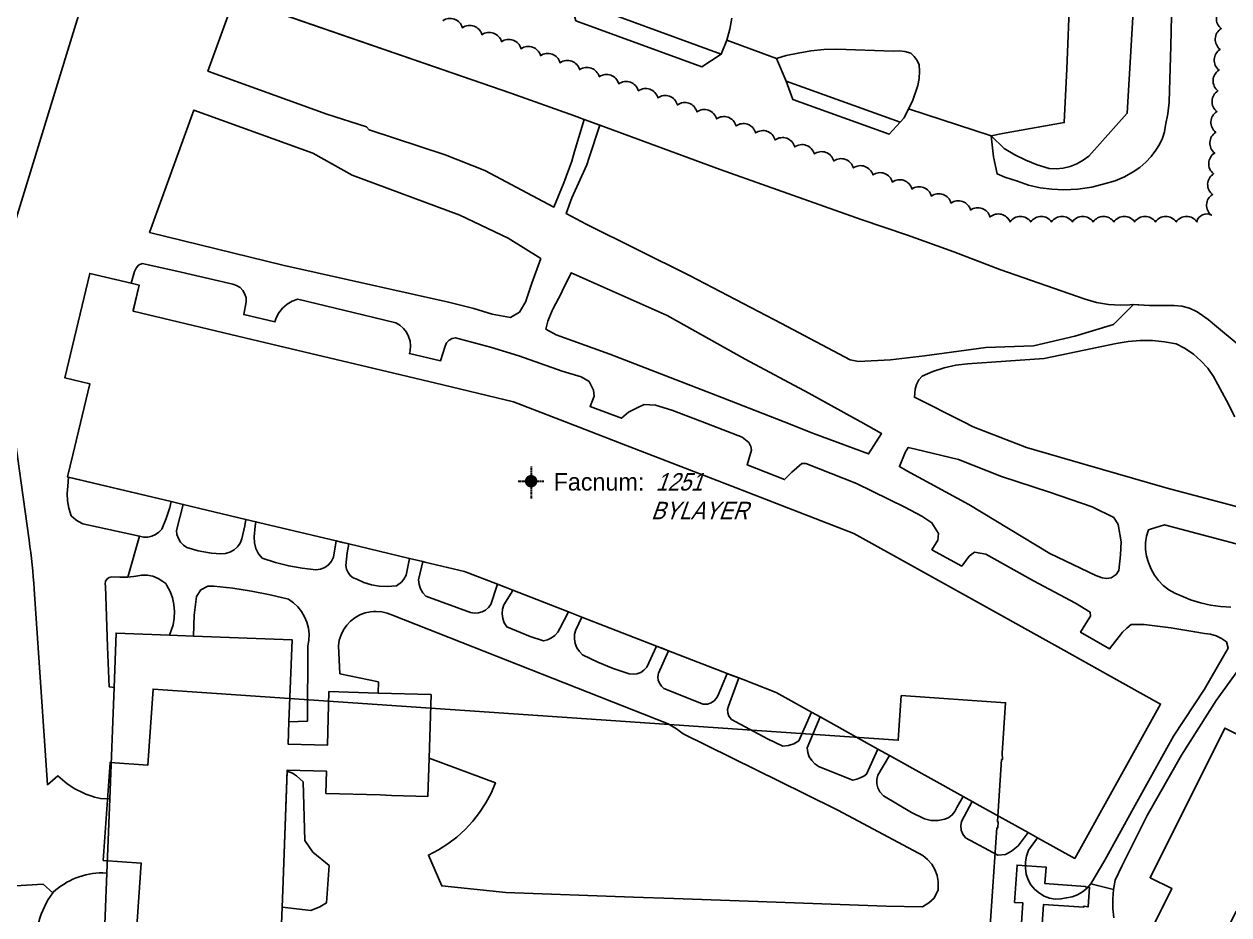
# Model space of a CAD drawing. Header units: inches. Extents: x 1273557 to 1282364, y 239587 to 246310.
# Drawn here: x 1274831.1 to 1275121.2, y 242173.4 to 242388 of the extents above; entities that cross this region are included whole.
import ezdxf
from ezdxf.enums import TextEntityAlignment as Align

# ---------------------------------------------------------------- set-up
doc = ezdxf.new("R2010")
doc.units = ezdxf.units.IN
doc.header["$MEASUREMENT"] = 0
doc.linetypes.add('DASHED2', pattern=[0.375, 0.25, -0.125])
doc.layers.add('BLDG-DATA', color=159, linetype='DASHED2', lineweight=30)
for name, color, linetype in [('BLDG-UW', 231, 'Continuous'), ('GRASS', 3, 'Continuous'), ('PATH', 253, 'Continuous'), ('PATH-ISLAND', 252, 'Continuous'), ('PRKG-UW', 6, 'Continuous'), ('PRKG-UW-UG', 30, 'Continuous'), ('REV-2013', 1, 'Continuous'), ('STREET-UW', 50, 'Continuous')]:
    doc.layers.add(name, color=color, linetype=linetype)
doc.styles.add('SS_LITE', font='FRABK.TTF', dxfattribs={"height": 16})

# ---------------------------------------------------------------- blocks, each defined once
blk = doc.blocks.new('*U1')
for p, q in [((0, 3.55), (0, -4.2)), ((-3.08, 0), (3.08, 0))]:
    blk.add_line(p, q)
at = {"const_width": 1.5}
blk.add_lwpolyline([(-0.75, 0, 1), (0.75, 0, 1)], format="xyb", close=True, dxfattribs=at)
at = {"layer": 'BLDG-DATA', "color": 1, "style": 'SS_LITE'}
blk.add_text('Facnum:', height=4.2, dxfattribs=at).set_placement((27.26, -2.25), align=Align.RIGHT)
at = {"layer": 'BLDG-DATA', "color": 7, "style": 'SS_LITE', "oblique": 20, "width": 0.9, "flags": 8}
for tag, p in [('FACNUM', (29.98, -2.25)), ('OBJECT', (28.84, -9.16))]:
    blk.add_attdef(tag, p, '', height=4.2, dxfattribs=at)

msp = doc.modelspace()

# ---------------------------------------------------------------- linework, layer by layer
at = {"layer": 'BLDG-UW'}
msp.add_lwpolyline([(1275013.74, 242271.92), (1275002.57, 242276.24), (1274975.95, 242286.55), (1274964.75, 242290.89), (1274948.97, 242297), (1274931.94, 242301.06), (1274920.14, 242303.87), (1274892.36, 242310.49), (1274880.92, 242313.21), (1274857.35, 242318.83), (1274857.4, 242319.04), (1274858.84, 242325.06), (1274856.87, 242325.53), (1274846.91, 242327.9), (1274840.92, 242302.77), (1274846.93, 242301.33), (1274842.85, 242284.21), (1274841.58, 242278.89), (1274841.71, 242278.86), (1274866.52, 242272.95), (1274869.42, 242272.26), (1274884.52, 242268.66), (1274886.94, 242268.08), (1274887.55, 242267.94), (1274906.23, 242263.49), (1274909.32, 242262.75), (1274923.9, 242259.28), (1274927.16, 242258.5), (1274927.64, 242258.39), (1274937.16, 242256.12), (1274945.09, 242253.04), (1274948.79, 242251.6), (1274962.2, 242246.4), (1274965.44, 242245.14), (1274983.37, 242238.17), (1274986.25, 242237.05), (1275000.41, 242231.56), (1275003.2, 242230.47), (1275004.24, 242230.07), (1275012.22, 242226.97), (1275020.72, 242222.24), (1275022.81, 242221.08), (1275036.71, 242213.35), (1275039.48, 242211.81), (1275057.24, 242201.94), (1275059.41, 242200.73), (1275061.25, 242199.71), (1275072.89, 242193.23), (1275075.15, 242191.97), (1275084.08, 242187.01), (1275104.76, 242224.2), (1275091.53, 242231.56), (1275081.46, 242237.16), (1275055.62, 242251.52), (1275045.49, 242257.16), (1275030.9, 242265.27)], close=True, dxfattribs=at)
for points in [[(1274892.86, 242165.34), (1274893.24, 242175.24), (1274893.39, 242179.35), (1274894.5, 242208.31), (1274903.97, 242208.02), (1274903.81, 242202.69), (1274916.89, 242202.3), (1274919.57, 242202.21), (1274928.37, 242201.95), (1274928.65, 242211.13), (1274929.11, 242226.46), (1274916.34, 242226.84), (1274904.52, 242227.2), (1274904.16, 242214.27), (1274894.68, 242214.56), (1274894.9, 242219.94), (1274895.69, 242239.65), (1274871.91, 242240.56), (1274866.15, 242240.78), (1274853.27, 242241.27), (1274852.77, 242228.16), (1274851.74, 242201.39), (1274851.05, 242183.43), (1274850.11, 242158.83)], [(1275126.58, 242215.24), (1275120.25, 242218.41), (1275102.22, 242182.38), (1275107.49, 242179.74), (1275102.47, 242169.72), (1275117.07, 242162.42), (1275117.91, 242164.1), (1275118.73, 242165.73), (1275119.04, 242166.36), (1275123, 242174.28)]]:
    msp.add_lwpolyline(points, dxfattribs=at)
at = {"layer": 'GRASS'}
for points in [[(1275082.93, 242395.36), (1275082.16, 242377.2), (1275081.57, 242364.22), (1275066.72, 242361.62), (1275064, 242361.05), (1275067.12, 242358.02), (1275069.65, 242356.47), (1275072.3, 242355.14), (1275075.06, 242354.04), (1275077.91, 242353.19), (1275079.62, 242353.12), (1275081.33, 242353.29), (1275083, 242353.69), (1275084.6, 242354.31), (1275086.09, 242355.15), (1275087.45, 242356.18), (1275096.72, 242366.46), (1275099.44, 242412.73)], [(1274962.52, 242394.14), (1274998.95, 242380.68), (1275000.3, 242384.05), (1275001.03, 242386.7), (1275001.55, 242389.41)], [(1275122.64, 242293.34), (1275120.64, 242297.29), (1275117.53, 242303.1), (1275116.11, 242305.05), (1275114.48, 242306.83), (1275112.66, 242308.42), (1275110.68, 242309.8), (1275108.55, 242310.94), (1275105.68, 242311.46), (1275102.78, 242311.73), (1275099.87, 242311.75), (1275096.96, 242311.5), (1275094.09, 242311.01), (1275076.71, 242307.4), (1275058.31, 242306.14), (1275055.46, 242305.82), (1275052.67, 242305.2), (1275049.95, 242304.3), (1275047.35, 242303.13), (1275046.52, 242302.26), (1275045.96, 242301.19), (1275045.71, 242300.01), (1275045.5, 242298.1), (1275057.32, 242292.15), (1275059.64, 242290.98), (1275072.5, 242285.96), (1275086.06, 242282.08), (1275106.38, 242276.15), (1275123.57, 242271.62)], [(1275124.13, 242262.44), (1275105.74, 242267.38), (1275102.59, 242266.42), (1275101.83, 242266.19), (1275101.35, 242264.64), (1275101.11, 242263.03), (1275101.13, 242261.41), (1275101.38, 242259.81), (1275101.88, 242258.26), (1275102.47, 242256.71), (1275103.26, 242255.26), (1275104.24, 242253.92), (1275105.41, 242252.74), (1275106.72, 242251.73), (1275108.16, 242250.9), (1275109.7, 242250.29), (1275111.98, 242249.33), (1275114.34, 242248.57), (1275116.76, 242248.02), (1275119.22, 242247.68), (1275121.69, 242247.56)], [(1275124.22, 242233.49), (1275118.18, 242225.09), (1275109.83, 242211.88), (1275101.51, 242197.37), (1275095.48, 242185.29), (1275093.84, 242181.78), (1275093.43, 242179.55), (1275093.25, 242177.27), (1275093.28, 242174.97), (1275093.53, 242172.69)], [(1275102.47, 242169.72), (1275107.49, 242179.74), (1275102.22, 242182.38), (1275120.25, 242218.41), (1275126.58, 242215.24)]]:
    msp.add_lwpolyline(points, dxfattribs=at)
for points in [[(1274881.76, 242394.35), (1274875.36, 242376.63), (1274904.05, 242366.27), (1274913.57, 242363.17), (1274914.19, 242362.46), (1274932.47, 242356.49), (1274942.06, 242352.66), (1274958.7, 242343.88), (1274961.06, 242349.74), (1274962.98, 242354.93), (1274963.66, 242357.25), (1274965.95, 242365.01), (1274963.65, 242365.86), (1274948.3, 242371.35)], [(1275046.71, 242376.58), (1275046.65, 242378.16), (1275046.16, 242379.21), (1275045.47, 242380.14), (1275044.61, 242380.91), (1275043.22, 242381.32), (1275041.79, 242381.51), (1275040.34, 242381.45), (1275026.83, 242381.9), (1275023.7, 242381.83), (1275020.58, 242381.52), (1275017.5, 242380.98), (1275014.62, 242380.38), (1275012.25, 242379.68), (1275014.61, 242374.2), (1275042.05, 242364.31), (1275043.06, 242365.4), (1275045.11, 242369.64), (1275046.32, 242373.14), (1275046.6, 242374.85)], [(1274953.35, 242325.56), (1274951.93, 242321.19), (1274951.92, 242321.17), (1274950.37, 242318.58), (1274948.24, 242317.28), (1274943.85, 242318.13), (1274939.38, 242319.42), (1274933.28, 242320.98), (1274893.39, 242329.91), (1274861.32, 242337.76), (1274871.96, 242367.23), (1274900.66, 242356.86), (1274910.09, 242351.6), (1274936.06, 242341.94), (1274947.69, 242336.38), (1274955.51, 242331.49)], [(1275098.24, 242320.41), (1275097.43, 242319.6), (1275093.46, 242315.61), (1275084.12, 242312.82), (1275074.19, 242310.49), (1275062.66, 242310.07), (1275047.95, 242308.07), (1275039.77, 242307.13), (1275032.05, 242306.7), (1275030.04, 242307.11), (1275013.47, 242315.86), (1274991.35, 242327.42), (1274966.47, 242339.78), (1274961.66, 242342.32), (1274963.04, 242346.12), (1274966.62, 242354.04), (1274967.2, 242355.82), (1274969.75, 242363.61), (1274998.68, 242352.93), (1275032.65, 242340.93), (1275043.86, 242337.12), (1275055.01, 242333.1), (1275066.07, 242328.87), (1275086.59, 242321.68), (1275089.36, 242320.91), (1275092.21, 242320.43), (1275095.08, 242320.26), (1275097.37, 242320.37)], [(1275091.36, 242186.62), (1275098.25, 242199.09), (1275107.87, 242216.5), (1275115.34, 242227.77), (1275119.9, 242235.7), (1275121.03, 242237.67), (1275120.61, 242239.17), (1275119.42, 242239.97), (1275119.41, 242239.97), (1275118.13, 242240.59), (1275116.75, 242241), (1275115.33, 242241.2), (1275112.99, 242241.57), (1275107.25, 242242.59), (1275100.83, 242243.33), (1275097.68, 242243.33), (1275096.61, 242242.47), (1275095.63, 242241.5), (1275094.78, 242240.47), (1275092.48, 242237.5), (1275085.51, 242241.49), (1275086.76, 242243.57), (1275087.92, 242245.34), (1275087.8, 242246.31), (1275084.25, 242248.48), (1275074.19, 242253.87), (1275062.66, 242260.26), (1275059.97, 242260.76), (1275058.68, 242259.82), (1275056.9, 242257.41), (1275049.69, 242261.37), (1275051.13, 242263.65), (1275051.32, 242265.29), (1275049.65, 242267.8), (1275047.29, 242269.42), (1275043.15, 242271.61), (1275031.52, 242277.32), (1275019.36, 242282.15), (1275018.38, 242282.1), (1275015.94, 242280.06), (1275014.24, 242278.26), (1275005.22, 242281.81), (1275006.26, 242285.36), (1275006.13, 242286.26), (1275005.62, 242287.17), (1275004, 242288.48), (1274999.48, 242290.22), (1274994.46, 242292.15), (1274987.08, 242294.98), (1274983.14, 242296.19), (1274980.45, 242296.32), (1274978.87, 242295.61), (1274976.67, 242294.46), (1274974.93, 242293.01), (1274967.41, 242295.87), (1274968.38, 242298.38), (1274968.26, 242299.81), (1274967.18, 242301.85), (1274965.26, 242303.02), (1274960.65, 242304.39), (1274950.25, 242308.06), (1274943.41, 242310.15), (1274935, 242312.43), (1274934.18, 242312.23), (1274933.44, 242311.8), (1274932.86, 242311.18), (1274932.47, 242310.42), (1274931.42, 242306.87), (1274923.91, 242308.6), (1274924.06, 242309.29), (1274924.16, 242310.44), (1274924.04, 242311.6), (1274923.71, 242312.71), (1274923.18, 242313.74), (1274922.46, 242314.65), (1274921.59, 242315.42), (1274920.59, 242316), (1274912.69, 242317.96), (1274897.01, 242321.7), (1274895.67, 242321.22), (1274894.44, 242320.49), (1274893.36, 242319.56), (1274892.48, 242318.44), (1274891.81, 242317.18), (1274891.5, 242316.21), (1274884, 242318.01), (1274884.59, 242321.03), (1274884.55, 242322), (1274884.27, 242322.94), (1274883.79, 242323.79), (1274883.11, 242324.5), (1274882.29, 242325.03), (1274881.37, 242325.35), (1274867.92, 242328.43), (1274859.53, 242330.27), (1274858.7, 242329.87), (1274858.07, 242329.19), (1274857.72, 242328.34), (1274856.87, 242325.53), (1274858.84, 242325.06), (1274857.35, 242318.83), (1274880.92, 242313.21), (1274892.36, 242310.49), (1274920.14, 242303.87), (1274931.94, 242301.06), (1274948.97, 242297), (1274964.75, 242290.89), (1274975.95, 242286.55), (1275002.57, 242276.24), (1275013.74, 242271.92), (1275030.9, 242265.27), (1275045.49, 242257.16), (1275055.62, 242251.52), (1275081.46, 242237.16), (1275091.53, 242231.56), (1275104.76, 242224.2), (1275084.08, 242187.01), (1275075.15, 242191.97), (1275072.95, 242189.01), (1275072.49, 242187.54), (1275072.26, 242186.16), (1275072.24, 242184.69), (1275072.41, 242183.26), (1275072.86, 242181.89), (1275073.55, 242180.64), (1275074.48, 242179.54), (1275075.6, 242178.64), (1275076.77, 242177.94), (1275078.05, 242177.46), (1275079.39, 242177.24), (1275080.76, 242177.27), (1275082.09, 242177.55), (1275083.45, 242177.8), (1275084.76, 242178.27), (1275085.97, 242178.95), (1275087.05, 242179.83), (1275087.97, 242180.87)], [(1274985.92, 242317.74), (1274962.88, 242328.05), (1274960.68, 242323.61), (1274960.49, 242323.24), (1274958.42, 242319.32), (1274958.26, 242318.94), (1274957.23, 242316.43), (1274956.74, 242314.49), (1274959.23, 242313.15), (1274972.18, 242308.47), (1274999.11, 242298), (1275014.09, 242292.15), (1275021.22, 242289.36), (1275034.44, 242284.43), (1275037.54, 242289.38), (1275032.59, 242292.15), (1275031.55, 242292.73), (1275020.09, 242299.04), (1275004.7, 242307.23)], [(1275056.14, 242283.07), (1275045.77, 242285.57), (1275043.99, 242286), (1275043.3, 242284.8), (1275041.89, 242281.39), (1275043.7, 242280.4), (1275058.57, 242272.29), (1275078.1, 242260.47), (1275089.21, 242255.16), (1275090.69, 242254.63), (1275091.77, 242254.44), (1275092.85, 242254.58), (1275094.04, 242255.39), (1275094.72, 242256.37), (1275095.14, 242260.1), (1275095.29, 242263.26), (1275094.55, 242267.43), (1275093.5, 242269.12), (1275088.32, 242271.72), (1275078.01, 242275.19), (1275066.45, 242279.02)], [(1274866.17, 242271.51), (1274866.52, 242272.95), (1274841.83, 242278.83), (1274841.61, 242276.68), (1274841.5, 242274.91), (1274841.6, 242273.13), (1274841.92, 242271.38), (1274842.49, 242269.54), (1274843.6, 242268.6), (1274844.25, 242268.15), (1274845.26, 242267.62), (1274858.93, 242264.61), (1274859.9, 242264.4), (1274860.89, 242264.4), (1274861.86, 242264.6), (1274862.77, 242264.99), (1274863.58, 242265.56), (1274864.25, 242266.29), (1274865.31, 242268.86)], [(1274884.26, 242267.09), (1274884.52, 242268.66), (1274869.42, 242272.26), (1274867.82, 242266), (1274867.93, 242264.99), (1274868.26, 242264.04), (1274868.78, 242263.17), (1274869.49, 242262.44), (1274870.34, 242261.89), (1274873, 242261.08), (1274875.74, 242260.59), (1274876.26, 242260.56), (1274878.52, 242260.41), (1274879.63, 242260.46), (1274880.69, 242260.77), (1274881.66, 242261.31), (1274882.49, 242262.05), (1274883.12, 242262.96), (1274883.53, 242263.99)], [(1274906.23, 242263.49), (1274887.55, 242267.94), (1274886.94, 242268.08), (1274886.74, 242267.01), (1274886.52, 242264.49), (1274886.57, 242263.06), (1274886.93, 242261.68), (1274887.58, 242260.41), (1274888.48, 242259.3), (1274891.63, 242258.28), (1274894.85, 242257.48), (1274898.11, 242256.89), (1274901.4, 242256.52), (1274902.5, 242256.65), (1274903.53, 242257.06), (1274904.42, 242257.71), (1274905.12, 242258.57), (1274905.58, 242259.58)], [(1274923.9, 242259.28), (1274909.32, 242262.75), (1274908.87, 242260.59), (1274908.6, 242257.57), (1274908.74, 242256.69), (1274909.11, 242255.86), (1274909.66, 242255.16), (1274910.37, 242254.62), (1274911.2, 242254.27), (1274912.93, 242253.49), (1274914.74, 242252.94), (1274916.61, 242252.6), (1274918.51, 242252.51), (1274920.79, 242252.67), (1274921.98, 242253.57), (1274922.58, 242254.27), (1274923.09, 242255.25)], [(1274945.09, 242253.04), (1274937.16, 242256.12), (1274927.64, 242258.39), (1274927.16, 242258.5), (1274926.12, 242254.11), (1274926.22, 242253.01), (1274926.55, 242251.95), (1274927.1, 242250.98), (1274927.83, 242250.15), (1274938.62, 242246.25), (1274939.55, 242246.09), (1274940.5, 242246.13), (1274941.42, 242246.39), (1274942.25, 242246.83), (1274942.97, 242247.45), (1274943.54, 242248.21)], [(1274866.27, 242251.29), (1274865.5, 242252.73), (1274865.25, 242253.21), (1274864.52, 242253.69), (1274863.38, 242254.45), (1274862.12, 242254.97), (1274860.78, 242255.24), (1274859.41, 242255.26), (1274858.07, 242255.01), (1274856.12, 242254.79), (1274854.16, 242254.73), (1274852.23, 242254.83), (1274851.61, 242254.69), (1274851.08, 242254.33), (1274850.73, 242253.8), (1274850.6, 242253.18), (1274850.71, 242252.55), (1274851.24, 242237.94), (1274851.6, 242228.36), (1274852.77, 242228.16), (1274853.27, 242241.27), (1274866.15, 242240.78), (1274866.99, 242243.28), (1274867.28, 242244.89), (1274867.36, 242246.52), (1274867.21, 242248.16), (1274866.85, 242249.75)], [(1274898.67, 242245.24), (1274897.93, 242246.49), (1274897.02, 242247.62), (1274895.96, 242248.61), (1274894.76, 242249.43), (1274890.33, 242250.53), (1274885.87, 242251.42), (1274881.36, 242252.12), (1274876.83, 242252.62), (1274875.39, 242252.62), (1274873.67, 242251.7), (1274872.64, 242250.1), (1274872.08, 242245.58), (1274871.91, 242240.56), (1274895.69, 242239.65), (1274894.9, 242219.94), (1274899.35, 242220.06), (1274899.4, 242238.16), (1274899.67, 242239.59), (1274899.73, 242241.04), (1274899.58, 242242.48), (1274899.23, 242243.89)], [(1274962.2, 242246.4), (1274948.79, 242251.6), (1274948.41, 242250.91), (1274946.66, 242248.09), (1274946.31, 242247.02), (1274946.21, 242245.9), (1274946.35, 242244.79), (1274946.72, 242243.74), (1274947.32, 242242.79), (1274952.98, 242240.48), (1274956.16, 242239.46), (1274957.17, 242239.69), (1274958.11, 242240.12), (1274958.94, 242240.73), (1274959.62, 242241.5), (1274960.14, 242242.39)], [(1275049.8, 242177.05), (1275050.22, 242177.43), (1275050.46, 242177.92), (1275050.46, 242177.92), (1275050.94, 242178.9), (1275051.21, 242179.45), (1275051.21, 242179.96), (1275051.21, 242181.46), (1275050.94, 242182.94), (1275050.42, 242184.35), (1275049.66, 242185.64), (1275048.68, 242186.78), (1275048.09, 242187.26), (1275047.51, 242187.73), (1275027.25, 242198.56), (1275018.95, 242202.65), (1274989.79, 242217.02), (1274988.23, 242218.19), (1274986.23, 242219.4), (1274919.8, 242245.58), (1274918.55, 242246.09), (1274917.24, 242246.4), (1274915.89, 242246.51), (1274915.22, 242246.46), (1274914.54, 242246.42), (1274913.23, 242246.14), (1274911.96, 242245.66), (1274910.79, 242244.99), (1274909.72, 242244.16), (1274908.8, 242243.18), (1274908.03, 242242.08), (1274907.43, 242240.87), (1274907.02, 242239.58), (1274906.8, 242238.25), (1274907.15, 242231.51), (1274916.44, 242229.53), (1274916.34, 242226.84), (1274929.11, 242226.46), (1274928.65, 242211.13), (1274944.62, 242205.24), (1274943.55, 242202.76), (1274942.27, 242200.38), (1274940.79, 242198.11), (1274939.13, 242195.98), (1274937.29, 242194), (1274935.3, 242192.17), (1274933.15, 242190.53), (1274930.87, 242189.07), (1274928.48, 242187.81), (1274931.67, 242180.41), (1274947.1, 242178.85), (1274977.84, 242177.67), (1274987.58, 242177.33), (1275005.51, 242176.69), (1275038.7, 242175.51), (1275047.4, 242175.38), (1275048.99, 242176.32), (1275049.8, 242177.05)], [(1274965.44, 242245.14), (1274963.93, 242242.06), (1274963.67, 242240.99), (1274963.63, 242239.88), (1274963.82, 242238.8), (1274964.23, 242237.77), (1274964.83, 242236.84), (1274965.61, 242236.06), (1274969.23, 242234.27), (1274972.97, 242232.74), (1274976.8, 242231.48), (1274977.75, 242231.37), (1274978.69, 242231.49), (1274979.59, 242231.82), (1274980.38, 242232.35), (1274981.03, 242233.04), (1274983.37, 242238.17)], [(1275000.41, 242231.56), (1274986.25, 242237.05), (1274983.89, 242231.6), (1274983.74, 242230.79), (1274983.81, 242229.97), (1274984.09, 242229.19), (1274984.56, 242228.51), (1274985.19, 242227.98), (1274994.65, 242224.15), (1274995.64, 242224.18), (1274996.58, 242224.49), (1274997.39, 242225.05), (1274998.01, 242225.83), (1274998.39, 242226.74)], [(1275012.22, 242226.97), (1275004.24, 242230.07), (1275003.2, 242230.47), (1275000.75, 242223.66), (1275000.52, 242222.88), (1275000.55, 242222.07), (1275000.81, 242221.3), (1275001.43, 242220.48), (1275010.12, 242215.82), (1275013.8, 242214.04), (1275015.18, 242214.21), (1275016.49, 242214.65), (1275017.69, 242215.34), (1275020.72, 242222.24)], [(1275036.71, 242213.35), (1275022.81, 242221.08), (1275019.64, 242213.65), (1275019.8, 242212.56), (1275020.18, 242211.52), (1275020.76, 242210.58), (1275021.52, 242209.79), (1275021.98, 242209.47), (1275022.43, 242209.16), (1275030.69, 242205.85), (1275031.59, 242206.09), (1275032.46, 242206.42), (1275033.29, 242206.84), (1275033.97, 242207.27)], [(1275057.24, 242201.94), (1275039.48, 242211.81), (1275036.66, 242207.04), (1275036.44, 242206.03), (1275036.46, 242205), (1275036.72, 242204), (1275037.19, 242203.09), (1275038.06, 242202.06), (1275044.81, 242198.08), (1275047.95, 242196.54), (1275049.55, 242196.18), (1275051.19, 242196.14), (1275052.8, 242196.44), (1275053.76, 242196.87), (1275054.59, 242197.51), (1275055.24, 242198.32), (1275055.69, 242199.27)], [(1274900.67, 242188.5), (1274898.75, 242191.34), (1274898.28, 242205.49), (1274896.74, 242206.92), (1274895.74, 242207.54), (1274894.49, 242208.02), (1274893.39, 242179.35), (1274893.24, 242175.24), (1274900.16, 242174.44), (1274902.32, 242175.32), (1274903.91, 242176.29), (1274904.56, 242185.3)], [(1275072.89, 242193.23), (1275061.25, 242199.71), (1275059.41, 242200.73), (1275056.81, 242195.94), (1275056.64, 242194.89), (1275056.76, 242193.84), (1275057.15, 242192.85), (1275057.79, 242192.01), (1275065.56, 242187.84), (1275067.43, 242187.99), (1275068.85, 242188.8), (1275070.45, 242190.02)]]:
    msp.add_lwpolyline(points, close=True, dxfattribs=at)
msp.add_lwpolyline([(1274834.05, 242163.91, 0.015766), (1274834.24, 242162.58, 0.394859), (1274839.1, 242158.5), (1274839.22, 242158.91), (1274850.11, 242158.83), (1274851.05, 242183.43), (1274850.04, 242183.56, 0.185565), (1274838.11, 242178.87, 0.001408), (1274838.03, 242178.77, 0.18739)], format="xyb", close=True, dxfattribs=at)
at = {"layer": 'PATH'}
for points in [[(1275099.44, 242412.73), (1275096.72, 242366.46), (1275087.45, 242356.18), (1275086.09, 242355.15), (1275084.6, 242354.31), (1275083, 242353.69), (1275081.33, 242353.29), (1275079.62, 242353.12), (1275077.91, 242353.19), (1275075.06, 242354.04), (1275072.3, 242355.14), (1275069.65, 242356.47), (1275067.12, 242358.02), (1275064, 242361.05), (1275064.53, 242355.95), (1275065.39, 242351.86), (1275067.23, 242351.06), (1275070.3, 242350.09), (1275073, 242349.19), (1275075.77, 242348.54), (1275078.59, 242348.16), (1275081.44, 242348.04), (1275084.85, 242348.2), (1275088.22, 242348.71), (1275091.53, 242349.55), (1275093.85, 242350.24), (1275096.08, 242351.17), (1275098.2, 242352.33), (1275099.76, 242353.43), (1275101.2, 242354.69), (1275102.5, 242356.09), (1275103.64, 242357.62), (1275104.51, 242358.98), (1275105.19, 242360.45), (1275105.67, 242361.98), (1275105.95, 242363.57), (1275106.49, 242366.34), (1275106.8, 242369.14), (1275106.89, 242371.96), (1275107.27, 242382.61), (1275107.59, 242397.32)], [(1275122.98, 242311.17), (1275118.24, 242315.09), (1275116.21, 242316.84), (1275114.02, 242318.37), (1275113.42, 242318.73), (1275111.71, 242319.5), (1275109.9, 242320), (1275108.04, 242320.21), (1275106.19, 242320.14), (1275102.06, 242320.17), (1275098.21, 242320.39), (1275097.43, 242319.6), (1275093.46, 242315.61), (1275084.12, 242312.82), (1275074.19, 242310.49), (1275062.66, 242310.07), (1275047.95, 242308.07), (1275039.77, 242307.13), (1275032.05, 242306.7), (1275030.04, 242307.11), (1275013.47, 242315.86), (1274991.35, 242327.42), (1274966.47, 242339.78), (1274961.66, 242342.32), (1274963.04, 242346.12), (1274966.62, 242354.04), (1274967.2, 242355.82), (1274969.75, 242363.61), (1274965.95, 242365.01), (1274963.66, 242357.25), (1274962.98, 242354.93), (1274961.06, 242349.74), (1274958.7, 242343.88), (1274942.06, 242352.66), (1274932.47, 242356.49), (1274914.19, 242362.46), (1274913.57, 242363.17), (1274904.05, 242366.27), (1274875.36, 242376.63), (1274881.76, 242394.35)], [(1275093.53, 242172.69), (1275093.28, 242174.97), (1275093.25, 242177.27), (1275093.43, 242179.55), (1275087.97, 242180.87), (1275087.05, 242179.83), (1275085.97, 242178.95), (1275084.76, 242178.27), (1275083.45, 242177.8), (1275082.09, 242177.55), (1275080.76, 242177.27), (1275079.39, 242177.24), (1275078.05, 242177.46), (1275076.77, 242177.94), (1275075.6, 242178.64), (1275074.48, 242179.54), (1275073.55, 242180.64), (1275072.86, 242181.89), (1275072.41, 242183.26), (1275072.24, 242184.69), (1275072.26, 242186.16), (1275072.49, 242187.54), (1275072.95, 242189.01), (1275075.15, 242191.97), (1275072.89, 242193.23), (1275070.45, 242190.02), (1275068.85, 242188.8), (1275067.43, 242187.99), (1275065.56, 242187.84), (1275057.79, 242192.01), (1275057.15, 242192.85), (1275056.76, 242193.84), (1275056.64, 242194.89), (1275056.81, 242195.94), (1275059.41, 242200.73), (1275057.24, 242201.94), (1275055.69, 242199.27), (1275055.24, 242198.32), (1275054.59, 242197.51), (1275053.76, 242196.87), (1275052.8, 242196.44), (1275051.19, 242196.14), (1275049.55, 242196.18), (1275047.95, 242196.54), (1275044.81, 242198.08), (1275038.06, 242202.06), (1275037.19, 242203.09), (1275036.72, 242204), (1275036.46, 242205), (1275036.44, 242206.03), (1275036.66, 242207.04), (1275039.48, 242211.81), (1275039.48, 242211.81), (1275036.71, 242213.35), (1275033.97, 242207.27), (1275033.29, 242206.84), (1275032.46, 242206.42), (1275031.59, 242206.09), (1275030.69, 242205.85), (1275022.43, 242209.16), (1275021.98, 242209.47), (1275021.52, 242209.79), (1275020.76, 242210.58), (1275020.18, 242211.52), (1275019.8, 242212.56), (1275019.64, 242213.65), (1275022.81, 242221.08), (1275020.72, 242222.24), (1275017.69, 242215.34), (1275016.49, 242214.65), (1275015.18, 242214.21), (1275013.8, 242214.04), (1275010.12, 242215.82), (1275001.43, 242220.48), (1275000.81, 242221.3), (1275000.55, 242222.07), (1275000.52, 242222.88), (1275000.75, 242223.66), (1275003.2, 242230.47), (1275001.77, 242231.03), (1275000.41, 242231.56), (1274998.39, 242226.74), (1274998.01, 242225.83), (1274997.39, 242225.05), (1274996.58, 242224.49), (1274995.64, 242224.18), (1274994.65, 242224.15), (1274985.19, 242227.98), (1274984.56, 242228.51), (1274984.09, 242229.19), (1274983.81, 242229.97), (1274983.74, 242230.79), (1274983.89, 242231.6), (1274986.25, 242237.05), (1274984.73, 242237.65), (1274983.37, 242238.17), (1274981.03, 242233.04), (1274980.38, 242232.35), (1274979.59, 242231.82), (1274978.69, 242231.49), (1274977.75, 242231.37), (1274976.8, 242231.48), (1274972.97, 242232.74), (1274969.23, 242234.27), (1274965.61, 242236.06), (1274964.83, 242236.84), (1274964.23, 242237.77), (1274963.82, 242238.8), (1274963.63, 242239.88), (1274963.67, 242240.99), (1274963.93, 242242.06), (1274965.44, 242245.14), (1274962.2, 242246.4), (1274960.14, 242242.39), (1274959.62, 242241.5), (1274958.94, 242240.73), (1274958.11, 242240.12), (1274957.17, 242239.69), (1274956.16, 242239.46), (1274952.98, 242240.48), (1274947.32, 242242.79), (1274946.72, 242243.74), (1274946.35, 242244.79), (1274946.21, 242245.9), (1274946.31, 242247.02), (1274946.66, 242248.09), (1274948.41, 242250.91), (1274948.79, 242251.6), (1274948.79, 242251.6), (1274945.09, 242253.04), (1274943.54, 242248.21), (1274942.97, 242247.45), (1274942.25, 242246.83), (1274941.42, 242246.39), (1274940.5, 242246.13), (1274939.55, 242246.09), (1274938.62, 242246.25), (1274927.83, 242250.15), (1274927.1, 242250.98), (1274926.55, 242251.95), (1274926.22, 242253.01), (1274926.12, 242254.11), (1274927.16, 242258.5), (1274927.16, 242258.5), (1274923.9, 242259.28), (1274923.09, 242255.25), (1274922.58, 242254.27), (1274921.98, 242253.57), (1274920.79, 242252.67), (1274918.51, 242252.51), (1274916.61, 242252.6), (1274914.74, 242252.94), (1274912.93, 242253.49), (1274911.2, 242254.27), (1274910.37, 242254.62), (1274909.66, 242255.16), (1274909.11, 242255.86), (1274908.74, 242256.69), (1274908.6, 242257.57), (1274908.87, 242260.59), (1274909.32, 242262.75), (1274907.77, 242263.12), (1274906.23, 242263.49), (1274905.58, 242259.58), (1274905.12, 242258.57), (1274904.42, 242257.71), (1274903.53, 242257.06), (1274902.5, 242256.65), (1274901.4, 242256.52), (1274898.11, 242256.89), (1274894.85, 242257.48), (1274891.63, 242258.28), (1274888.48, 242259.3), (1274887.58, 242260.41), (1274886.93, 242261.68), (1274886.57, 242263.06), (1274886.52, 242264.49), (1274886.74, 242267.01), (1274886.94, 242268.08), (1274886.94, 242268.08), (1274884.52, 242268.66), (1274884.26, 242267.09), (1274883.53, 242263.99), (1274883.12, 242262.96), (1274882.49, 242262.05), (1274881.66, 242261.31), (1274880.69, 242260.77), (1274879.63, 242260.46), (1274878.52, 242260.41), (1274876.26, 242260.56), (1274875.74, 242260.59), (1274873, 242261.08), (1274870.34, 242261.89), (1274869.49, 242262.44), (1274868.78, 242263.17), (1274868.26, 242264.04), (1274867.93, 242264.99), (1274867.82, 242266), (1274869.42, 242272.26), (1274866.52, 242272.95), (1274866.17, 242271.51), (1274865.31, 242268.86), (1274864.25, 242266.29), (1274863.58, 242265.56), (1274862.77, 242264.99), (1274861.86, 242264.6), (1274860.89, 242264.4), (1274859.9, 242264.4), (1274858.93, 242264.61), (1274856.12, 242254.79), (1274858.07, 242255.01), (1274858.07, 242255.01), (1274859.41, 242255.26), (1274860.78, 242255.24), (1274862.12, 242254.97), (1274863.38, 242254.45), (1274864.52, 242253.69), (1274865.25, 242253.21), (1274865.5, 242252.73), (1274865.5, 242252.73), (1274866.27, 242251.29), (1274866.85, 242249.75), (1274867.21, 242248.16), (1274867.36, 242246.52), (1274867.28, 242244.89), (1274866.99, 242243.28), (1274866.15, 242240.78), (1274871.91, 242240.56), (1274872.08, 242245.58), (1274872.64, 242250.1), (1274873.67, 242251.7), (1274875.39, 242252.62), (1274876.83, 242252.62), (1274881.36, 242252.12), (1274885.87, 242251.42), (1274890.33, 242250.53), (1274894.76, 242249.43), (1274895.96, 242248.61), (1274897.02, 242247.62), (1274897.93, 242246.49), (1274898.67, 242245.24), (1274899.23, 242243.89), (1274899.58, 242242.48), (1274899.73, 242241.04), (1274899.67, 242239.59), (1274899.4, 242238.16), (1274899.35, 242220.06), (1274894.9, 242219.94), (1274894.9, 242219.94), (1274894.68, 242214.56), (1274904.16, 242214.27), (1274904.52, 242227.2), (1274916.34, 242226.84), (1274916.44, 242229.53), (1274907.15, 242231.51), (1274906.8, 242238.25), (1274907.02, 242239.58), (1274907.43, 242240.87), (1274908.03, 242242.08), (1274908.8, 242243.18), (1274909.72, 242244.16), (1274910.79, 242244.99), (1274911.96, 242245.66), (1274913.23, 242246.14), (1274914.54, 242246.42), (1274915.22, 242246.46), (1274915.89, 242246.51), (1274917.24, 242246.4), (1274918.55, 242246.09), (1274919.8, 242245.58), (1274986.23, 242219.4), (1274988.23, 242218.19), (1274989.79, 242217.02), (1275018.95, 242202.65), (1275027.25, 242198.56), (1275047.51, 242187.73), (1275048.09, 242187.26), (1275048.68, 242186.78), (1275049.66, 242185.64), (1275050.42, 242184.35), (1275050.94, 242182.94), (1275051.21, 242181.46), (1275051.21, 242179.45), (1275050.22, 242177.43), (1275048.99, 242176.32), (1275047.4, 242175.38), (1275038.7, 242175.51), (1275005.51, 242176.69), (1274987.58, 242177.33), (1274977.84, 242177.67), (1274947.1, 242178.85), (1274931.67, 242180.41), (1274928.48, 242187.81), (1274930.87, 242189.07), (1274933.15, 242190.53), (1274935.3, 242192.17), (1274937.29, 242194), (1274939.13, 242195.98), (1274940.79, 242198.11), (1274942.27, 242200.38), (1274943.55, 242202.76), (1274944.62, 242205.24), (1274928.65, 242211.13), (1274928.37, 242201.95), (1274919.57, 242202.21), (1274916.89, 242202.3), (1274903.81, 242202.69), (1274903.97, 242208.02), (1274894.5, 242208.31), (1274894.49, 242208.02), (1274895.74, 242207.54), (1274896.74, 242206.92), (1274898.28, 242205.49), (1274898.75, 242191.34), (1274900.67, 242188.5), (1274904.56, 242185.3), (1274903.91, 242176.29), (1274902.32, 242175.32), (1274900.16, 242174.44), (1274893.24, 242175.24), (1274892.86, 242165.32)]]:
    msp.add_lwpolyline(points, dxfattribs=at)
for points in [[(1274849.17, 242406.31), (1274839.15, 242373.57), (1274826.52, 242332.24, 0.109348)], [(1274828.07, 242294.15), (1274832.33, 242263.63, -0.018517), (1274833.54, 242251.84), (1274836.77, 242204.77), (1274839.24, 242206.9, 0.142516), (1274849.55, 242201.46), (1274851.74, 242201.39), (1274852.77, 242228.16), (1274851.6, 242228.36), (1274851.24, 242237.94), (1274850.71, 242252.55), (1274850.71, 242252.55), (1274850.6, 242253.18), (1274850.73, 242253.8), (1274851.08, 242254.33), (1274851.61, 242254.69), (1274852.23, 242254.83), (1274852.23, 242254.83), (1274854.16, 242254.73), (1274856.12, 242254.79), (1274858.93, 242264.61), (1274845.26, 242267.62), (1274844.25, 242268.15), (1274843.6, 242268.6), (1274842.49, 242269.54), (1274841.92, 242271.38), (1274841.6, 242273.13), (1274841.5, 242274.91), (1274841.61, 242276.68), (1274841.83, 242278.83), (1274841.83, 242278.83), (1274841.71, 242278.86), (1274841.58, 242278.89), (1274842.85, 242284.21), (1274846.93, 242301.33), (1274840.92, 242302.77), (1274846.91, 242327.9), (1274856.87, 242325.53), (1274856.87, 242325.53), (1274857.72, 242328.34), (1274858.07, 242329.19), (1274858.7, 242329.87), (1274859.53, 242330.27), (1274867.92, 242328.43), (1274881.37, 242325.35), (1274882.29, 242325.03), (1274883.11, 242324.5), (1274883.79, 242323.79), (1274884.27, 242322.94), (1274884.55, 242322), (1274884.59, 242321.03), (1274884, 242318.01), (1274891.5, 242316.21), (1274891.81, 242317.18), (1274892.48, 242318.44), (1274893.36, 242319.56), (1274894.44, 242320.49), (1274895.67, 242321.22), (1274897.01, 242321.7), (1274912.69, 242317.96), (1274920.59, 242316), (1274921.59, 242315.42), (1274922.46, 242314.65), (1274923.18, 242313.74), (1274923.71, 242312.71), (1274924.04, 242311.6), (1274924.16, 242310.44), (1274924.06, 242309.29), (1274923.91, 242308.6), (1274931.42, 242306.87), (1274932.47, 242310.42), (1274932.86, 242311.18), (1274933.44, 242311.8), (1274934.18, 242312.23), (1274935, 242312.43), (1274943.41, 242310.15), (1274950.25, 242308.06), (1274960.65, 242304.39), (1274965.26, 242303.02), (1274967.18, 242301.85), (1274968.26, 242299.81), (1274968.38, 242298.38), (1274967.41, 242295.87), (1274974.93, 242293.01), (1274976.67, 242294.46), (1274978.87, 242295.61), (1274980.45, 242296.32), (1274983.14, 242296.19), (1274987.08, 242294.98), (1274994.46, 242292.15), (1274999.48, 242290.22), (1275004, 242288.48), (1275005.62, 242287.17), (1275006.13, 242286.26), (1275006.26, 242285.36), (1275005.22, 242281.81), (1275014.24, 242278.26), (1275015.94, 242280.06), (1275018.38, 242282.1), (1275019.36, 242282.15), (1275031.52, 242277.32), (1275043.15, 242271.61), (1275047.29, 242269.42), (1275049.65, 242267.8), (1275051.32, 242265.29), (1275051.13, 242263.65), (1275049.69, 242261.37), (1275056.9, 242257.41), (1275058.68, 242259.82), (1275059.97, 242260.76), (1275062.66, 242260.26), (1275074.19, 242253.87), (1275084.25, 242248.48), (1275087.8, 242246.31), (1275087.92, 242245.34), (1275086.76, 242243.57), (1275085.51, 242241.49), (1275092.48, 242237.5), (1275094.78, 242240.47), (1275095.63, 242241.5), (1275096.61, 242242.47), (1275097.68, 242243.33), (1275100.83, 242243.33), (1275107.25, 242242.59), (1275112.99, 242241.57), (1275115.33, 242241.2), (1275116.75, 242241), (1275118.13, 242240.59), (1275119.41, 242239.97), (1275119.42, 242239.97), (1275120.61, 242239.17), (1275121.03, 242237.67), (1275119.9, 242235.7), (1275115.34, 242227.77), (1275107.87, 242216.5), (1275098.25, 242199.09), (1275091.36, 242186.62), (1275087.97, 242180.87), (1275093.43, 242179.55), (1275093.84, 242181.78), (1275095.48, 242185.29), (1275101.51, 242197.37), (1275109.83, 242211.88), (1275118.18, 242225.09), (1275124.22, 242233.49)], [(1274829.4, 242087.84), (1274831.89, 242112.67, 0.017918), (1274832.81, 242126.97), (1274833.37, 242146.65), (1274833.71, 242149.17, -0.388101), (1274838.76, 242154.23), (1274838.89, 242153.76), (1274849.93, 242153.95), (1274850.11, 242158.83), (1274839.22, 242158.91), (1274839.1, 242158.5, -0.394859), (1274834.24, 242162.58, -0.015766), (1274834.05, 242163.91, -0.18739), (1274838.03, 242178.77, -0.000001), (1274838.03, 242178.77), (1274835.7, 242180.84), (1274822.32, 242180.01)]]:
    msp.add_lwpolyline(points, format="xyb", dxfattribs=at)
for points in [[(1274962.52, 242394.14), (1274963.98, 242388.76), (1274994.32, 242377.64), (1274998.95, 242380.68)], [(1275014.61, 242374.2), (1275016.21, 242369.78), (1275039.38, 242361.43), (1275042.05, 242364.31)]]:
    msp.add_lwpolyline(points, close=True, dxfattribs=at)
at = {"layer": 'PATH-ISLAND'}
for points in [[(1274953.35, 242325.56), (1274951.93, 242321.19), (1274951.92, 242321.17), (1274950.37, 242318.58), (1274948.24, 242317.28), (1274943.85, 242318.13), (1274939.38, 242319.42), (1274933.28, 242320.98), (1274893.39, 242329.91), (1274861.32, 242337.76), (1274871.96, 242367.23), (1274900.66, 242356.86), (1274910.09, 242351.6), (1274936.06, 242341.94), (1274947.69, 242336.38), (1274955.51, 242331.49)], [(1275020.09, 242299.04), (1275004.7, 242307.23), (1274985.92, 242317.74), (1274962.88, 242328.05), (1274960.68, 242323.61), (1274960.49, 242323.24), (1274958.42, 242319.32), (1274958.26, 242318.94), (1274957.23, 242316.43), (1274956.74, 242314.49), (1274959.23, 242313.15), (1274972.18, 242308.47), (1274999.11, 242298), (1275014.09, 242292.15), (1275021.22, 242289.36), (1275034.44, 242284.43), (1275037.54, 242289.38), (1275032.59, 242292.15), (1275031.55, 242292.73)], [(1275094.55, 242267.43), (1275093.5, 242269.12), (1275088.32, 242271.72), (1275078.01, 242275.19), (1275066.45, 242279.02), (1275056.14, 242283.07), (1275045.77, 242285.57), (1275043.99, 242286), (1275043.3, 242284.8), (1275041.89, 242281.39), (1275043.7, 242280.4), (1275058.57, 242272.29), (1275078.1, 242260.47), (1275089.21, 242255.16), (1275090.69, 242254.63), (1275091.77, 242254.44), (1275092.85, 242254.58), (1275094.04, 242255.39), (1275094.72, 242256.37), (1275095.14, 242260.1), (1275095.29, 242263.26)]]:
    msp.add_lwpolyline(points, close=True, dxfattribs=at)
for points in [[(1275122.64, 242293.34), (1275120.64, 242297.29), (1275117.53, 242303.1), (1275116.11, 242305.05), (1275114.48, 242306.83), (1275112.66, 242308.42), (1275110.68, 242309.8), (1275108.55, 242310.94), (1275105.68, 242311.46), (1275102.78, 242311.73), (1275099.87, 242311.75), (1275096.96, 242311.5), (1275094.09, 242311.01), (1275076.71, 242307.4), (1275058.31, 242306.14), (1275055.46, 242305.82), (1275052.67, 242305.2), (1275049.95, 242304.3), (1275047.35, 242303.13), (1275046.52, 242302.26), (1275045.96, 242301.19), (1275045.71, 242300.01), (1275045.5, 242298.1), (1275057.32, 242292.15), (1275059.64, 242290.98), (1275072.5, 242285.96), (1275086.06, 242282.08), (1275106.38, 242276.15), (1275123.57, 242271.62)], [(1275124.13, 242262.44), (1275105.74, 242267.38), (1275102.59, 242266.42), (1275101.83, 242266.19), (1275101.35, 242264.64), (1275101.11, 242263.03), (1275101.13, 242261.41), (1275101.38, 242259.81), (1275101.88, 242258.26), (1275102.47, 242256.71), (1275103.26, 242255.26), (1275104.24, 242253.92), (1275105.41, 242252.74), (1275106.72, 242251.73), (1275108.16, 242250.9), (1275109.7, 242250.29), (1275111.98, 242249.33), (1275114.34, 242248.57), (1275116.76, 242248.02), (1275119.22, 242247.68), (1275121.69, 242247.56)]]:
    msp.add_lwpolyline(points, dxfattribs=at)
at = {"layer": 'PRKG-UW'}
msp.add_lwpolyline([(1275001.55, 242389.41), (1275001.03, 242386.7), (1275000.3, 242384.05), (1275012.25, 242379.68), (1275014.62, 242380.38), (1275017.5, 242380.98), (1275020.58, 242381.52), (1275023.7, 242381.83), (1275026.83, 242381.9), (1275040.34, 242381.45), (1275041.79, 242381.51), (1275043.22, 242381.32), (1275044.61, 242380.91), (1275045.47, 242380.14), (1275046.16, 242379.21), (1275046.65, 242378.16), (1275046.71, 242376.58), (1275046.6, 242374.85), (1275046.32, 242373.14), (1275045.11, 242369.64), (1275044.08, 242367.52), (1275064, 242361.05), (1275066.72, 242361.62), (1275081.57, 242364.22), (1275082.16, 242377.2), (1275082.93, 242395.36)], dxfattribs=at)
at = {"layer": 'PRKG-UW-UG'}
for points in [[(1275063.68, 242169.69), (1275065.37, 242194.38), (1275065.54, 242194.37), (1275065.64, 242195.86), (1275065.48, 242195.88), (1275066.5, 242210.84), (1275066.67, 242210.83), (1275066.61, 242212.34), (1275067.44, 242224.51), (1275067.44, 242224.51), (1275042.33, 242226.23), (1275041.6, 242215.47), (1274862.19, 242227.8), (1274860.93, 242209.51), (1274851.81, 242210.14), (1274850.19, 242186.52), (1274859.31, 242185.9), (1274853.6, 242102.76)], [(1275075.85, 242165.26), (1275076.59, 242175.96), (1275086.3, 242175.3), (1275086.31, 242175.55), (1275087.3, 242175.35), (1275087.63, 242180.09), (1275086.63, 242180.16), (1275086.64, 242180.28), (1275076.93, 242180.95), (1275077.2, 242184.94), (1275070.22, 242185.42), (1275069.6, 242176.44), (1275071.6, 242176.31), (1275071.1, 242169.01)]]:
    msp.add_lwpolyline(points, dxfattribs=at)
at = {"layer": 'REV-2013'}
msp.add_lwpolyline([(1275119.63, 242391.85, 0.520567), (1275119.36, 242386.85, 0.520567), (1275119.1, 242381.86, 0.520567), (1275118.84, 242376.87, 0.520567), (1275118.58, 242371.87, 0.520567), (1275118.32, 242366.88, 0.520567), (1275118.06, 242361.89, 0.520567), (1275117.79, 242356.89, 0.520567), (1275117.53, 242351.9, 0.520567), (1275117.27, 242346.91, 0.520567), (1275117.01, 242341.91, 0.520567), (1275113.52, 242340.32, 0.520567), (1275108.52, 242340.32, 0.520567), (1275103.52, 242340.32, 0.520567), (1275098.52, 242340.32, 0.520567), (1275093.52, 242340.32, 0.520567), (1275088.52, 242340.32, 0.520567), (1275083.52, 242340.32, 0.520567), (1275078.52, 242340.32, 0.520567), (1275073.52, 242340.32, 0.520567), (1275068.52, 242340.32, 0.520567), (1275063.72, 242341.47, 0.520567), (1275059.01, 242343.16, 0.520567), (1275054.31, 242344.85, 0.520567), (1275049.6, 242346.54, 0.520567), (1275044.9, 242348.23, 0.520567), (1275040.19, 242349.92, 0.520567), (1275035.48, 242351.61, 0.520567), (1275030.78, 242353.3, 0.520567), (1275026.07, 242354.99, 0.520567), (1275021.37, 242356.68, 0.520567), (1275016.66, 242358.37, 0.520567), (1275011.95, 242360.06, 0.520567), (1275007.25, 242361.74, 0.520567), (1275002.54, 242363.43, 0.520567), (1274997.84, 242365.12, 0.520567), (1274993.13, 242366.81, 0.520567), (1274988.42, 242368.5, 0.520567), (1274983.72, 242370.19, 0.520567), (1274979.01, 242371.88, 0.520567), (1274974.31, 242373.57, 0.520567), (1274969.6, 242375.26, 0.520567), (1274964.89, 242376.95, 0.520567), (1274960.19, 242378.64, 0.520567), (1274955.48, 242380.33, 0.520567), (1274950.78, 242382.01, 0.520567), (1274946.07, 242383.7, 0.520567), (1274941.36, 242385.39, 0.520567), (1274936.66, 242387.08, 0.520567), (1274931.95, 242388.77, 0.520567)], format="xyb", dxfattribs=at)
at = {"layer": 'STREET-UW'}
for points in [[(1274849.17, 242406.31), (1274839.15, 242373.57), (1274826.52, 242332.24, 0.109348)], [(1274828.07, 242294.15), (1274832.33, 242263.63, -0.018517), (1274833.54, 242251.84), (1274836.77, 242204.77), (1274839.24, 242206.9, 0.142516), (1274849.55, 242201.46), (1274851.74, 242201.39), (1274851.05, 242183.43), (1274850.04, 242183.56, 0.185565), (1274838.11, 242178.87, 0.001408), (1274838.03, 242178.77), (1274835.7, 242180.84), (1274822.32, 242180.01, 0.027105)]]:
    msp.add_lwpolyline(points, format="xyb", dxfattribs=at)
for points in [[(1274963.98, 242388.76), (1274994.32, 242377.64), (1274998.95, 242380.68), (1275000.3, 242384.05), (1275012.25, 242379.68), (1275014.61, 242374.2), (1275016.21, 242369.78), (1275039.38, 242361.43), (1275042.05, 242364.31), (1275043.06, 242365.4), (1275044.08, 242367.52), (1275064, 242361.05), (1275064.53, 242355.95), (1275065.39, 242351.86), (1275067.23, 242351.06), (1275070.3, 242350.09), (1275073, 242349.19), (1275075.77, 242348.54), (1275078.59, 242348.16), (1275081.44, 242348.04), (1275084.85, 242348.2), (1275088.22, 242348.71), (1275091.53, 242349.55), (1275093.85, 242350.24), (1275096.08, 242351.17), (1275098.2, 242352.33), (1275099.76, 242353.43), (1275101.2, 242354.69), (1275102.5, 242356.09), (1275103.64, 242357.62), (1275104.51, 242358.98), (1275105.19, 242360.45), (1275105.67, 242361.98), (1275105.95, 242363.57), (1275106.49, 242366.34), (1275106.8, 242369.14), (1275106.89, 242371.96), (1275107.27, 242382.61), (1275107.59, 242397.32)], [(1275122.98, 242311.17), (1275118.24, 242315.09), (1275116.21, 242316.84), (1275114.02, 242318.37), (1275113.42, 242318.73), (1275111.71, 242319.5), (1275109.9, 242320), (1275108.04, 242320.21), (1275106.2, 242320.14), (1275106.16, 242320.14), (1275102.06, 242320.17), (1275097.96, 242320.4), (1275097.37, 242320.37), (1275095.08, 242320.26), (1275092.21, 242320.43), (1275089.36, 242320.91), (1275086.59, 242321.68), (1275066.07, 242328.87), (1275055.01, 242333.1), (1275043.86, 242337.12), (1275032.65, 242340.93), (1274998.68, 242352.93), (1274969.75, 242363.61), (1274965.95, 242365.01), (1274963.65, 242365.86), (1274948.3, 242371.35), (1274881.73, 242394.35)]]:
    msp.add_lwpolyline(points, dxfattribs=at)

# ---------------------------------------------------------------- block references
at = {"layer": 'BLDG-DATA'}
ref = msp.add_blockref('*U1', (1274953.2, 242277.86), dxfattribs=at)
ref.add_attrib('FACNUM', '1251', (1274983.18, 242275.61), dxfattribs={"color": 7, "height": 4.2, "style": 'SS_LITE', "oblique": 20, "width": 0.9})
ref.add_attrib('OBJECT', 'BYLAYER', (1274982.04, 242268.7), dxfattribs={"color": 7, "height": 4.2, "style": 'SS_LITE', "oblique": 20, "width": 0.9})

doc.saveas('drawing.dxf')
